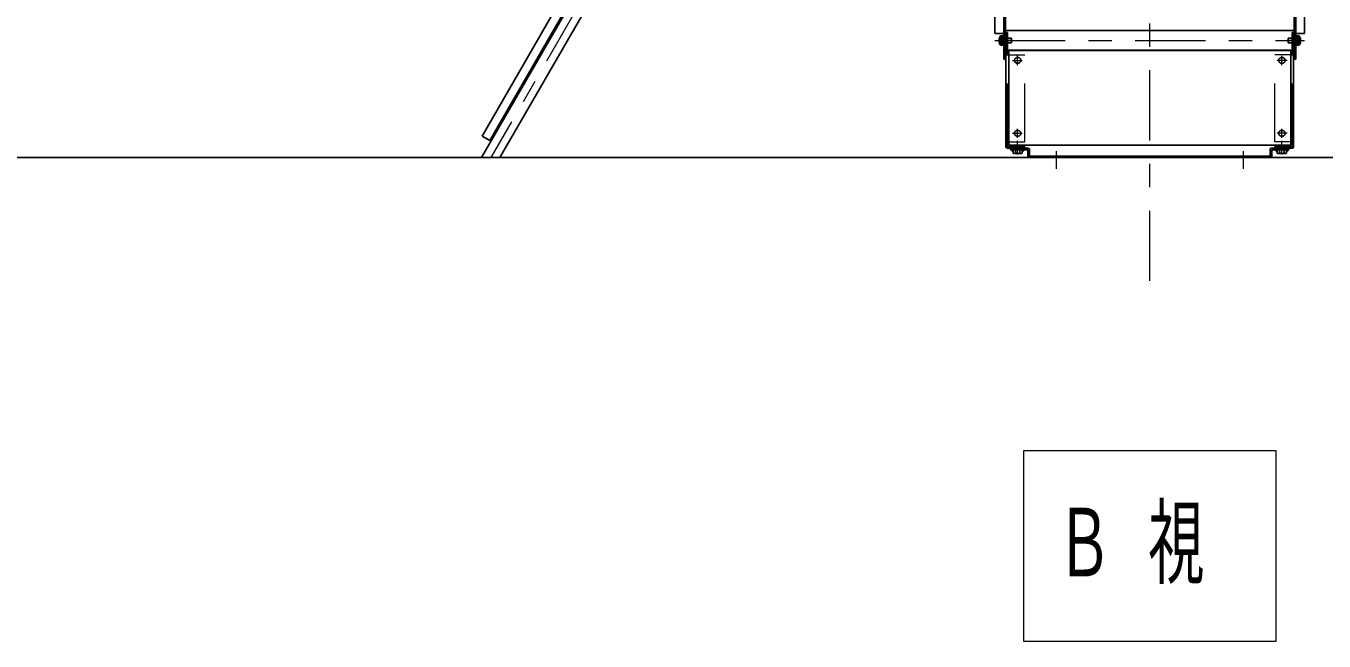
# Model space of a CAD drawing. Units: millimetres on the paper, scale 1:50. Extents: x -385 to 840, y 0 to 267.
# Drawn here: x 306.4 to 361.9, y 146.4 to 172.7 of the extents above; entities that cross this region are included whole.
import ezdxf

# ---------------------------------------------------------------- set-up
doc = ezdxf.new("R2010")
doc.units = ezdxf.units.MM
doc.linetypes.add('USER1', pattern=[4.5, 2.5, -2])
doc.linetypes.add('USER2', pattern=[6, 3, -1, 1, -1])
doc.layers.add('1_50', color=7, linetype='Continuous', lineweight=25)
doc.styles.add('ＭＳ ゴシック', font='')
doc.styles.get('ＭＳ ゴシック').set_extended_font_data('MS Gothic')

msp = doc.modelspace()

# ---------------------------------------------------------------- linework, layer by layer
at = {"layer": '1_50', "linetype": 'USER2', "lineweight": 13}
for p, q in [((354.441, 161.834), (354.441, 219.759)), ((348.568, 171.259), (348.986, 171.259)), ((348.791, 171.061), (348.791, 171.447)), ((360.313, 171.259), (359.895, 171.259)), ((360.091, 171.061), (360.091, 171.447)), ((348.791, 167.943), (348.791, 168.33)), ((360.091, 167.943), (360.091, 168.33)), ((348.568, 168.141), (348.986, 168.141)), ((360.313, 168.141), (359.895, 168.141)), ((350.441, 167.38), (350.441, 166.628)), ((358.441, 167.38), (358.441, 166.628))]:
    msp.add_line(p, q, dxfattribs=at)
at = {"layer": '1_50', "color": 4}
for p, q in [((344.845, 199.974), (325.868, 167.104)), ((345.434, 199.634), (326.653, 167.104)), ((348.201, 171.304), (348.201, 194.304)), ((348.265, 171.304), (348.265, 194.304)), ((360.617, 171.304), (360.617, 194.304)), ((360.681, 171.304), (360.681, 194.304)), ((348.001, 172.184), (348.001, 172.024)), ((348.121, 172.284), (348.101, 172.284)), ((348.121, 171.92), (348.121, 172.288)), ((348.121, 172.288), (348.171, 172.288)), ((348.121, 172.284), (348.121, 171.924)), ((348.521, 172.204), (348.121, 172.204)), ((348.121, 172.118), (348.171, 172.104)), ((348.121, 172.104), (348.171, 172.091)), ((348.171, 172.314), (348.171, 171.894)), ((348.201, 172.314), (348.171, 172.314)), ((348.171, 171.92), (348.171, 172.288)), ((348.201, 172.314), (348.201, 171.894)), ((348.265, 171.677), (348.265, 172.531)), ((348.265, 172.531), (360.617, 172.531)), ((348.521, 172.204), (348.521, 172.004)), ((360.361, 172.204), (360.361, 172.004)), ((360.361, 172.204), (360.761, 172.204)), ((360.617, 172.531), (360.617, 171.677)), ((360.681, 172.314), (360.681, 171.894)), ((360.681, 172.314), (360.711, 172.314)), ((360.711, 172.314), (360.711, 171.894)), ((360.711, 171.92), (360.711, 172.288)), ((360.761, 172.288), (360.711, 172.288)), ((360.761, 172.118), (360.711, 172.104)), ((360.761, 172.104), (360.711, 172.091)), ((360.761, 171.92), (360.761, 172.288)), ((360.761, 172.284), (360.761, 171.924)), ((360.761, 172.284), (360.781, 172.284)), ((360.881, 172.184), (360.881, 172.024)), ((348.121, 171.924), (348.101, 171.924)), ((348.521, 172.004), (348.121, 172.004)), ((348.121, 171.92), (348.171, 171.92)), ((348.171, 171.894), (348.201, 171.894)), ((348.265, 171.677), (360.617, 171.677)), ((360.361, 172.004), (360.761, 172.004)), ((360.711, 171.894), (360.681, 171.894)), ((360.761, 171.92), (360.711, 171.92)), ((360.761, 171.924), (360.781, 171.924)), ((348.201, 171.304), (348.265, 171.304)), ((360.681, 171.304), (360.617, 171.304)), ((327.476, 170.017), (327.531, 169.985)), ((327.076, 169.324), (327.131, 169.292))]:
    msp.add_line(p, q, dxfattribs=at)
at = {"layer": '1_50', "color": 2, "linetype": 'USER2', "lineweight": 13}
for p, q in [((345.14, 199.804), (326.261, 167.104)), ((348.531, 172.104), (348.087, 172.104)), ((360.351, 172.104), (360.795, 172.104)), ((348.791, 167.242), (348.791, 167.821)), ((360.091, 167.242), (360.091, 167.821))]:
    msp.add_line(p, q, dxfattribs=at)
at = {"layer": '1_50', "color": 131}
for p, q in [((347.821, 195.804), (347.821, 172.404)), ((348.201, 195.804), (348.201, 172.404)), ((360.681, 195.804), (360.681, 172.404)), ((361.061, 195.804), (361.061, 172.404)), ((347.821, 172.404), (348.201, 172.404)), ((361.061, 172.404), (360.681, 172.404))]:
    msp.add_line(p, q, dxfattribs=at)
at = {"layer": '1_50', "color": 70}
for p, q in [((331.357, 176.74), (326.216, 167.835)), ((330.153, 175.413), (325.887, 168.025)), ((326.216, 167.835), (325.887, 168.025))]:
    msp.add_line(p, q, dxfattribs=at)
at = {"layer": '1_50', "color": 4, "linetype": 'USER2', "lineweight": 13}
for p, q in [((347.821, 172.104), (361.061, 172.104)), ((348.201, 172.104), (348.473, 172.104)), ((360.681, 172.104), (360.408, 172.104))]:
    msp.add_line(p, q, dxfattribs=at)
at = {"layer": '1_50'}
for p, q in [((348.059, 172.301), (348.041, 172.269)), ((348.041, 172.269), (348.041, 171.939)), ((348.201, 172.301), (348.059, 172.301)), ((348.201, 172.202), (348.059, 172.202)), ((348.201, 171.908), (348.201, 172.301)), ((360.681, 172.301), (360.822, 172.301)), ((360.681, 171.908), (360.681, 172.301)), ((360.681, 172.202), (360.822, 172.202)), ((360.822, 172.301), (360.841, 172.269)), ((360.841, 172.269), (360.841, 171.939)), ((348.059, 171.908), (348.041, 171.939)), ((348.201, 172.006), (348.059, 172.006)), ((348.201, 171.908), (348.059, 171.908)), ((360.681, 172.006), (360.822, 172.006)), ((360.681, 171.908), (360.822, 171.908)), ((360.822, 171.908), (360.841, 171.939)), ((280.521, 167.104), (403.608, 167.104)), ((348.491, 167.44), (348.491, 167.504)), ((348.594, 167.341), (348.495, 167.44)), ((348.594, 167.44), (348.594, 167.298)), ((348.987, 167.44), (348.594, 167.44)), ((348.594, 167.298), (348.626, 167.28)), ((348.626, 167.28), (348.956, 167.28)), ((348.692, 167.44), (348.692, 167.298)), ((348.889, 167.44), (348.889, 167.298)), ((348.987, 167.298), (348.956, 167.28)), ((348.987, 167.341), (349.086, 167.44)), ((348.987, 167.44), (348.987, 167.298)), ((359.894, 167.341), (359.795, 167.44)), ((359.894, 167.44), (359.894, 167.298)), ((359.894, 167.44), (360.287, 167.44)), ((359.894, 167.298), (359.926, 167.28)), ((360.256, 167.28), (359.926, 167.28)), ((359.992, 167.44), (359.992, 167.298)), ((360.189, 167.44), (360.189, 167.298)), ((360.287, 167.298), (360.256, 167.28)), ((360.287, 167.341), (360.386, 167.44)), ((360.287, 167.44), (360.287, 167.298)), ((360.391, 167.44), (360.391, 167.504))]:
    msp.add_line(p, q, dxfattribs=at)
at = {"layer": '1_50', "color": 2}
for p, q in [((348.355, 172.454), (348.291, 172.454)), ((348.291, 167.564), (348.291, 172.454)), ((348.355, 171.496), (348.355, 172.454)), ((360.527, 172.454), (360.591, 172.454)), ((360.527, 171.496), (360.527, 172.454)), ((360.591, 167.564), (360.591, 172.454)), ((348.411, 171.701), (360.471, 171.701)), ((348.411, 167.639), (348.411, 171.701)), ((360.471, 167.639), (360.471, 171.701)), ((360.471, 167.639), (360.471, 171.701)), ((348.291, 171.496), (348.411, 171.496)), ((348.291, 171.496), (348.411, 171.496)), ((360.591, 171.496), (360.471, 171.496)), ((360.591, 171.496), (360.471, 171.496)), ((348.291, 167.772), (348.411, 167.772)), ((348.355, 167.772), (348.355, 167.568)), ((348.411, 167.639), (360.471, 167.639)), ((360.591, 167.772), (360.471, 167.772)), ((360.527, 167.772), (360.527, 167.568)), ((348.351, 167.504), (349.231, 167.504)), ((348.355, 167.568), (349.091, 167.568)), ((348.491, 167.44), (349.227, 167.44)), ((349.091, 167.568), (349.091, 167.504)), ((349.227, 167.164), (349.227, 167.44)), ((359.595, 167.104), (349.287, 167.104)), ((349.291, 167.168), (349.291, 167.444)), ((359.591, 167.168), (349.291, 167.168)), ((359.591, 167.168), (359.591, 167.444)), ((360.531, 167.504), (359.651, 167.504)), ((359.655, 167.164), (359.655, 167.44)), ((360.391, 167.44), (359.655, 167.44)), ((359.791, 167.568), (359.791, 167.504)), ((360.527, 167.568), (359.791, 167.568))]:
    msp.add_line(p, q, dxfattribs=at)
at = {"layer": '1_50', "color": 2, "linetype": 'USER1', "lineweight": 13}
for p, q in [((348.355, 167.772), (348.355, 171.496)), ((348.411, 171.496), (349.091, 171.496)), ((349.091, 167.772), (349.091, 171.496)), ((360.471, 171.496), (359.791, 171.496)), ((359.791, 167.772), (359.791, 171.496)), ((360.527, 167.772), (360.527, 171.496)), ((348.411, 167.772), (349.091, 167.772)), ((360.471, 167.772), (359.791, 167.772))]:
    msp.add_line(p, q, dxfattribs=at)
at = {"layer": '1_50', "lineweight": 13}
for p, q in [((349.041, 154.575), (349.041, 146.442)), ((359.841, 154.575), (349.041, 154.575)), ((359.841, 146.442), (359.841, 154.575)), ((349.041, 146.442), (359.841, 146.442))]:
    msp.add_line(p, q, dxfattribs=at)
at = {"layer": '1_50'}
for points in [[(348.651, 171.259), (348.651, 171.248), (348.653, 171.237), (348.655, 171.227), (348.659, 171.216), (348.664, 171.206), (348.669, 171.196), (348.676, 171.187), (348.683, 171.179), (348.692, 171.17), (348.701, 171.163), (348.71, 171.156), (348.721, 171.151), (348.731, 171.146), (348.743, 171.141), (348.754, 171.138), (348.766, 171.136), (348.778, 171.134), (348.791, 171.134), (348.803, 171.134), (348.815, 171.136), (348.827, 171.138), (348.838, 171.141), (348.85, 171.146), (348.861, 171.151), (348.871, 171.156), (348.881, 171.163), (348.89, 171.17), (348.898, 171.179), (348.905, 171.187), (348.912, 171.196), (348.917, 171.206), (348.922, 171.216), (348.926, 171.227), (348.928, 171.237), (348.93, 171.248), (348.931, 171.259), (348.93, 171.27), (348.928, 171.281), (348.926, 171.291), (348.922, 171.302), (348.917, 171.312), (348.912, 171.322), (348.905, 171.331), (348.898, 171.34), (348.89, 171.348), (348.881, 171.355), (348.871, 171.362), (348.861, 171.367), (348.85, 171.373), (348.838, 171.377), (348.827, 171.38), (348.815, 171.382), (348.803, 171.384), (348.791, 171.384), (348.778, 171.384), (348.766, 171.382), (348.754, 171.38), (348.743, 171.377), (348.731, 171.373), (348.721, 171.367), (348.71, 171.362), (348.701, 171.355), (348.692, 171.348), (348.683, 171.34), (348.676, 171.331), (348.669, 171.322), (348.664, 171.312), (348.659, 171.302), (348.655, 171.291), (348.653, 171.281), (348.651, 171.27)], [(360.231, 171.259), (360.23, 171.27), (360.228, 171.281), (360.226, 171.291), (360.222, 171.302), (360.217, 171.312), (360.212, 171.322), (360.205, 171.331), (360.198, 171.34), (360.19, 171.348), (360.181, 171.355), (360.171, 171.362), (360.161, 171.367), (360.15, 171.373), (360.138, 171.377), (360.127, 171.38), (360.115, 171.382), (360.103, 171.384), (360.091, 171.384), (360.078, 171.384), (360.066, 171.382), (360.054, 171.38), (360.043, 171.377), (360.031, 171.373), (360.021, 171.367), (360.01, 171.362), (360.001, 171.355), (359.992, 171.348), (359.983, 171.34), (359.976, 171.331), (359.969, 171.322), (359.964, 171.312), (359.959, 171.302), (359.955, 171.291), (359.953, 171.281), (359.951, 171.27), (359.951, 171.259), (359.951, 171.248), (359.953, 171.237), (359.955, 171.227), (359.959, 171.216), (359.964, 171.206), (359.969, 171.196), (359.976, 171.187), (359.983, 171.179), (359.992, 171.17), (360.001, 171.163), (360.01, 171.156), (360.021, 171.151), (360.031, 171.146), (360.043, 171.141), (360.054, 171.138), (360.066, 171.136), (360.078, 171.134), (360.091, 171.134), (360.103, 171.134), (360.115, 171.136), (360.127, 171.138), (360.138, 171.141), (360.15, 171.146), (360.161, 171.151), (360.171, 171.156), (360.181, 171.163), (360.19, 171.17), (360.198, 171.179), (360.205, 171.187), (360.212, 171.196), (360.217, 171.206), (360.222, 171.216), (360.226, 171.227), (360.228, 171.237), (360.23, 171.248)], [(348.651, 168.141), (348.651, 168.13), (348.653, 168.12), (348.655, 168.109), (348.659, 168.098), (348.664, 168.088), (348.669, 168.079), (348.676, 168.069), (348.683, 168.061), (348.692, 168.053), (348.701, 168.045), (348.71, 168.039), (348.721, 168.033), (348.731, 168.028), (348.743, 168.024), (348.754, 168.02), (348.766, 168.018), (348.778, 168.017), (348.791, 168.016), (348.803, 168.017), (348.815, 168.018), (348.827, 168.02), (348.838, 168.024), (348.85, 168.028), (348.861, 168.033), (348.871, 168.039), (348.881, 168.045), (348.89, 168.053), (348.898, 168.061), (348.905, 168.069), (348.912, 168.079), (348.917, 168.088), (348.922, 168.098), (348.926, 168.109), (348.928, 168.12), (348.93, 168.13), (348.931, 168.141), (348.93, 168.152), (348.928, 168.163), (348.926, 168.174), (348.922, 168.184), (348.917, 168.194), (348.912, 168.204), (348.905, 168.213), (348.898, 168.222), (348.89, 168.23), (348.881, 168.237), (348.871, 168.244), (348.861, 168.25), (348.85, 168.255), (348.838, 168.259), (348.827, 168.262), (348.815, 168.265), (348.803, 168.266), (348.791, 168.267), (348.778, 168.266), (348.766, 168.265), (348.754, 168.262), (348.743, 168.259), (348.731, 168.255), (348.721, 168.25), (348.71, 168.244), (348.701, 168.237), (348.692, 168.23), (348.683, 168.222), (348.676, 168.213), (348.669, 168.204), (348.664, 168.194), (348.659, 168.184), (348.655, 168.174), (348.653, 168.163), (348.651, 168.152)], [(360.231, 168.141), (360.23, 168.152), (360.228, 168.163), (360.226, 168.174), (360.222, 168.184), (360.217, 168.194), (360.212, 168.204), (360.205, 168.213), (360.198, 168.222), (360.19, 168.23), (360.181, 168.237), (360.171, 168.244), (360.161, 168.25), (360.15, 168.255), (360.138, 168.259), (360.127, 168.262), (360.115, 168.265), (360.103, 168.266), (360.091, 168.267), (360.078, 168.266), (360.066, 168.265), (360.054, 168.262), (360.043, 168.259), (360.031, 168.255), (360.021, 168.25), (360.01, 168.244), (360.001, 168.237), (359.992, 168.23), (359.983, 168.222), (359.976, 168.213), (359.969, 168.204), (359.964, 168.194), (359.959, 168.184), (359.955, 168.174), (359.953, 168.163), (359.951, 168.152), (359.951, 168.141), (359.951, 168.13), (359.953, 168.12), (359.955, 168.109), (359.959, 168.098), (359.964, 168.088), (359.969, 168.079), (359.976, 168.069), (359.983, 168.061), (359.992, 168.053), (360.001, 168.045), (360.01, 168.039), (360.021, 168.033), (360.031, 168.028), (360.043, 168.024), (360.054, 168.02), (360.066, 168.018), (360.078, 168.017), (360.091, 168.016), (360.103, 168.017), (360.115, 168.018), (360.127, 168.02), (360.138, 168.024), (360.15, 168.028), (360.161, 168.033), (360.171, 168.039), (360.181, 168.045), (360.19, 168.053), (360.198, 168.061), (360.205, 168.069), (360.212, 168.079), (360.217, 168.088), (360.222, 168.098), (360.226, 168.109), (360.228, 168.12), (360.23, 168.13)]]:
    msp.add_lwpolyline(points, close=True, dxfattribs=at)
at = {"layer": '1_50', "color": 4}
for centre, start, end in [((348.101, 172.184), 90, 180), ((360.781, 172.184), 0, 90), ((348.101, 172.024), 180, 270), ((360.781, 172.024), 270, 0)]:
    msp.add_arc(centre, 0.1, start, end, dxfattribs=at)
at = {"layer": '1_50'}
for centre, radius, start, end in [((348.13, 172.251), 0.0869, 145.6159, 214.3841), ((348.368, 172.104), 0.325, 162.4121, 197.5879), ((360.751, 172.251), 0.0869, 325.6159, 34.3841), ((360.513, 172.104), 0.325, 342.4121, 17.5879), ((348.13, 171.957), 0.0869, 145.6159, 214.3841), ((360.751, 171.957), 0.0869, 325.6159, 34.3841), ((348.643, 167.37), 0.0869, 235.6159, 304.3841), ((348.791, 167.608), 0.325, 252.4121, 287.5879), ((348.938, 167.37), 0.0869, 235.6159, 304.3841), ((359.943, 167.37), 0.0869, 235.6159, 304.3841), ((360.091, 167.608), 0.325, 252.4121, 287.5879), ((360.238, 167.37), 0.0869, 235.6159, 304.3841)]:
    msp.add_arc(centre, radius, start, end, dxfattribs=at)
at = {"layer": '1_50', "color": 2}
for centre, start, end in [((348.351, 167.564), 180, 270), ((349.287, 167.164), 180, 270), ((349.231, 167.444), 0, 90), ((359.651, 167.444), 90, 180), ((359.595, 167.164), 270, 0), ((360.531, 167.564), 270, 0)]:
    msp.add_arc(centre, 0.06, start, end, dxfattribs=at)

# ---------------------------------------------------------------- texts
at = {"layer": '1_50', "insert": (350.441, 150.509), "char_height": 2.933, "attachment_point": 4, "style": 'ＭＳ ゴシック'}
msp.add_mtext('\\T1.64;\\W0.6;Ｂ視', dxfattribs=at)

doc.saveas('drawing.dxf')
